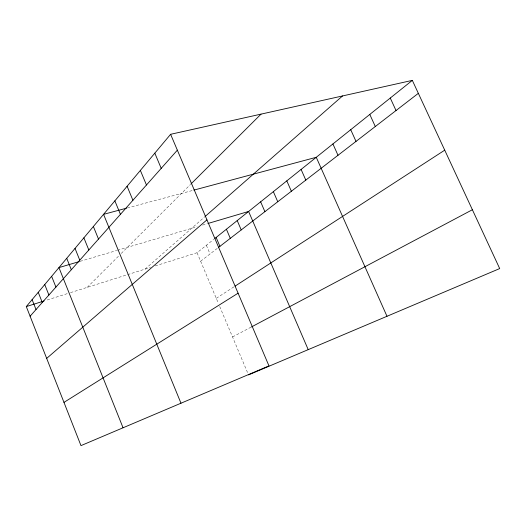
<?xml version="1.0" encoding="UTF-8"?>
<svg xmlns="http://www.w3.org/2000/svg" width="526" height="526" viewBox="0 0 526 526"><rect width="100%" height="100%" fill="white"/><g stroke="black" fill="none" stroke-linecap="round" stroke-linejoin="round"><path stroke-width="0.39" stroke-dasharray="2.63 1.97" d="M87.244 287.36L118.435 256.261M121.236 253.473L190.497 184.442M145.117 269.108L204.351 217.153M155.15 265.946L197.059 252.73L213.688 239.409M200.636 261.218L217.442 248.259M216.265 298.321L234.372 286.578M232.545 336.969L251.5 326.916M47.169 299.991L67.479 293.587M70.517 292.634L150.521 267.405M80.13 261.33L116.719 250.501M117.482 250.271L197.086 226.706M202.556 225.089L207.251 223.701M127.331 207.967L193.101 190.327M206.363 245.28L210.038 253.966M197.059 252.73L218.454 303.522M219.71 306.5L247.891 373.414"/><path stroke-width="0.79" d="M170.615 134.301L268.97 365.892L80.978 445.621L26.3 306.573L170.615 134.301L412.325 80.379L499.7 268.569L248.522 374.9M30.094 316.218L177.347 150.16M191.063 183.876L261.034 114.129M204.962 216.613L342.538 95.949M46.676 358.39L206.948 219.855M214.91 238.436L412.325 80.379M218.678 247.305L418.341 93.332M235.063 286.131L444.726 150.166M63.975 402.383L238.094 293.192M251.5 326.916L472.387 209.736M26.3 306.573L44.079 300.971M79.347 261.56L58.945 267.602L123.051 427.776M208.033 223.465L248.607 211.452L308.21 349.632M126.536 208.178L103.563 214.345L180.977 403.212M193.877 190.116L316.264 157.287L386.991 316.284M390.272 98.033L396.025 110.545M369.791 114.431L375.301 126.523M350.724 129.698L356.01 141.402M332.925 143.953L338.001 155.288M301.096 169.431L305.81 180.109M286.815 180.865L291.371 191.247M273.356 191.642L277.761 201.741M260.64 201.826L264.9 211.656M237.213 220.578L241.224 229.921M226.404 229.231L230.296 238.344M216.133 237.456L219.914 246.352M154.815 153.158L161.212 168.353M140.363 170.411L146.458 184.988M127.095 186.25L132.914 200.268M114.865 200.847L120.428 214.338M93.378 226.502L98.5 239.074M83.89 237.831L88.822 249.988M75.027 248.41L79.781 260.186M66.73 258.312L71.319 269.726M51.633 276.334L55.92 287.091M44.743 284.553L48.898 295.007M38.247 292.311L42.271 302.483M32.112 299.642L36.018 309.538"/></g></svg>
